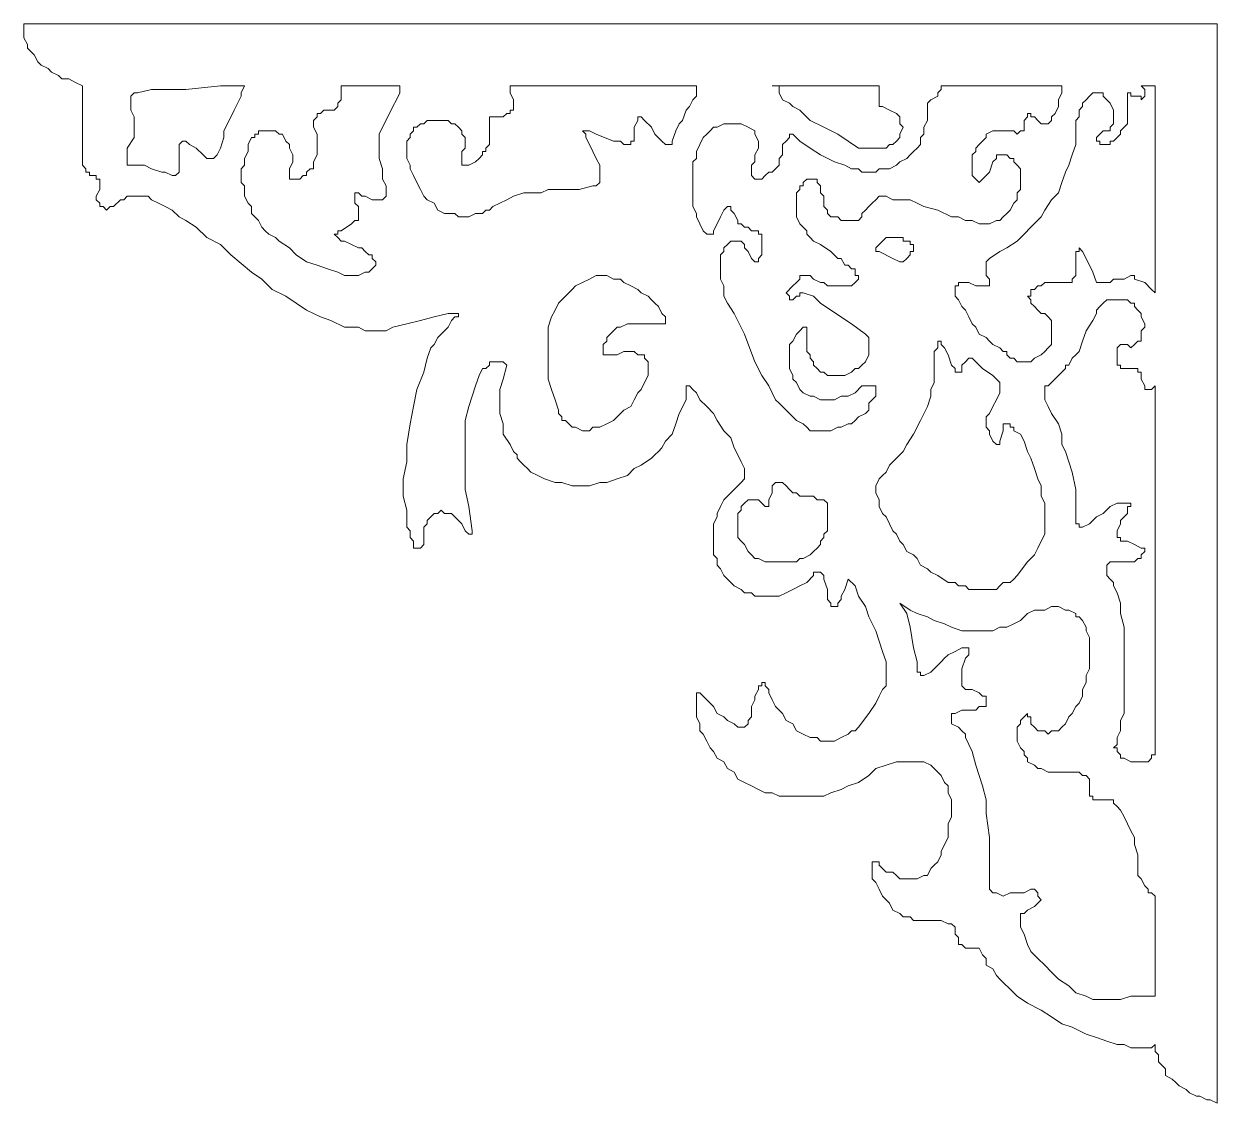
# Model space of a CAD drawing. Extents: x -66030 to 95157, y -13132 to 45879.
# Drawn here: x -62083 to -60731, y 9528 to 10751 of the extents above; entities that cross this region are included whole.
import ezdxf

# ---------------------------------------------------------------- set-up
doc = ezdxf.new("R2010")
doc.units = 0
doc.header["$LTSCALE"] = 100
doc.header["$MEASUREMENT"] = 0
doc.layers.get('0').update_dxf_attribs({"linetype": 'CONTINUOUS'})

msp = doc.modelspace()

# ---------------------------------------------------------------- linework, layer by layer
at = {"lineweight": 0}
for points in [[(-62016.6, 10680.2), (-62024.4, 10684.1), (-62032.2, 10688.1), (-62040, 10688.1), (-62043.9, 10692), (-62051.7, 10695.9), (-62055.6, 10699.8), (-62063.4, 10703.7), (-62067.3, 10707.6), (-62071.2, 10715.4), (-62075.1, 10719.3), (-62079, 10723.2), (-62079, 10727.1), (-62083, 10734.9), (-62083, 10738.8), (-62083, 10742.7), (-62083, 10750.5), (-60731.5, 10750.5), (-60731.5, 9528), (-60739.3, 9531.9), (-60743.2, 9531.9), (-60751, 9535.8), (-60754.9, 9535.8), (-60762.7, 9539.7), (-60766.6, 9543.6), (-60774.5, 9547.5), (-60778.4, 9551.4), (-60782.3, 9555.3), (-60790.1, 9559.2), (-60790.1, 9567), (-60794, 9570.9), (-60797.9, 9574.9), (-60797.9, 9582.7), (-60801.8, 9586.6), (-60801.8, 9594.4), (-60805.7, 9590.5), (-60813.5, 9590.5), (-60817.4, 9590.5), (-60829.1, 9590.5), (-60836.9, 9594.4), (-60844.8, 9594.4), (-60856.5, 9598.3), (-60868.2, 9602.2), (-60879.9, 9606.1), (-60895.5, 9613.9), (-60907.3, 9617.8), (-60919, 9625.6), (-60930.7, 9633.4), (-60946.3, 9641.3), (-60958, 9649.1), (-60965.8, 9656.9), (-60973.7, 9664.7), (-60977.6, 9668.6), (-60981.5, 9672.5), (-60985.4, 9680.3), (-60993.2, 9684.2), (-60993.2, 9692), (-60997.1, 9695.9), (-61001, 9703.7), (-61004.9, 9703.7), (-61012.7, 9703.7), (-61016.6, 9703.7), (-61020.5, 9707.7), (-61024.4, 9707.7), (-61024.4, 9711.6), (-61024.4, 9715.5), (-61028.3, 9719.4), (-61028.3, 9723.3), (-61028.3, 9727.2), (-61032.2, 9731.1), (-61036.2, 9731.1), (-61036.2, 9731.1), (-61044, 9735), (-61051.8, 9735), (-61063.5, 9735), (-61071.3, 9735), (-61075.2, 9735), (-61079.1, 9738.9), (-61086.9, 9738.9), (-61090.8, 9742.8), (-61098.6, 9746.7), (-61102.6, 9754.5), (-61110.4, 9762.3), (-61114.3, 9770.2), (-61118.2, 9778), (-61122.1, 9781.9), (-61122.1, 9785.8), (-61122.1, 9789.7), (-61122.1, 9793.6), (-61122.1, 9793.6), (-61122.1, 9797.5), (-61122.1, 9801.4), (-61118.2, 9801.4), (-61114.3, 9801.4), (-61114.3, 9797.5), (-61110.4, 9793.6), (-61106.5, 9789.7), (-61098.6, 9789.7), (-61094.7, 9785.8), (-61090.8, 9781.9), (-61083, 9781.9), (-61079.1, 9781.9), (-61075.2, 9781.9), (-61071.3, 9781.9), (-61063.5, 9785.8), (-61059.6, 9785.8), (-61055.7, 9793.6), (-61051.8, 9797.5), (-61047.9, 9801.4), (-61044, 9809.2), (-61044, 9813.1), (-61040.1, 9820.9), (-61036.2, 9828.7), (-61036.2, 9836.6), (-61036.2, 9844.4), (-61032.2, 9852.2), (-61032.2, 9860), (-61032.2, 9863.9), (-61032.2, 9871.7), (-61036.2, 9879.5), (-61036.2, 9887.3), (-61040.1, 9891.2), (-61044, 9899), (-61047.9, 9903), (-61051.8, 9906.9), (-61055.7, 9910.8), (-61063.5, 9914.7), (-61071.3, 9914.7), (-61075.2, 9914.7), (-61086.9, 9914.7), (-61094.7, 9914.7), (-61106.5, 9910.8), (-61118.2, 9906.9), (-61126, 9899), (-61137.7, 9891.2), (-61149.4, 9887.3), (-61157.2, 9883.4), (-61169, 9879.5), (-61176.8, 9875.6), (-61188.5, 9875.6), (-61196.3, 9875.6), (-61208, 9875.6), (-61215.8, 9875.6), (-61227.5, 9875.6), (-61235.4, 9879.5), (-61243.2, 9879.5), (-61251, 9883.4), (-61258.8, 9887.3), (-61266.6, 9891.2), (-61274.4, 9895.1), (-61278.3, 9903), (-61286.1, 9906.9), (-61290, 9914.7), (-61297.9, 9918.6), (-61301.8, 9926.4), (-61305.7, 9930.3), (-61309.6, 9938.1), (-61313.5, 9945.9), (-61317.4, 9949.8), (-61317.4, 9957.6), (-61321.3, 9965.4), (-61321.3, 9973.3), (-61321.3, 9977.2), (-61321.3, 9985), (-61321.3, 9988.9), (-61321.3, 9992.8), (-61321.3, 9992.8), (-61317.4, 9992.8), (-61317.4, 9992.8), (-61313.5, 9988.9), (-61309.6, 9985), (-61301.8, 9977.2), (-61297.9, 9969.4), (-61290, 9965.4), (-61286.1, 9961.5), (-61278.3, 9957.6), (-61274.4, 9953.7), (-61270.5, 9953.7), (-61270.5, 9953.7), (-61266.6, 9953.7), (-61266.6, 9953.7), (-61262.7, 9957.6), (-61262.7, 9957.6), (-61262.7, 9961.5), (-61258.8, 9965.4), (-61258.8, 9969.4), (-61258.8, 9977.2), (-61258.8, 9977.2), (-61254.9, 9985), (-61254.9, 9988.9), (-61251, 9996.7), (-61251, 10000.6), (-61247.1, 10000.6), (-61247.1, 10004.5), (-61243.2, 10004.5), (-61243.2, 10004.5), (-61243.2, 10000.6), (-61239.3, 9996.7), (-61239.3, 9992.8), (-61235.4, 9985), (-61231.5, 9977.2), (-61223.6, 9969.4), (-61219.7, 9961.5), (-61211.9, 9957.6), (-61208, 9949.8), (-61200.2, 9945.9), (-61192.4, 9942), (-61184.6, 9942), (-61180.7, 9938.1), (-61172.9, 9938.1), (-61165, 9938.1), (-61157.2, 9942), (-61149.4, 9945.9), (-61145.5, 9949.8), (-61141.6, 9949.8), (-61137.7, 9953.7), (-61126, 9969.4), (-61118.2, 9981.1), (-61114.3, 9988.9), (-61110.4, 9996.7), (-61106.5, 10000.6), (-61106.5, 10008.4), (-61106.5, 10012.3), (-61106.5, 10016.2), (-61106.5, 10024), (-61106.5, 10027.9), (-61110.4, 10039.7), (-61114.3, 10051.4), (-61118.2, 10063.1), (-61126, 10078.7), (-61129.9, 10090.4), (-61137.7, 10102.2), (-61141.6, 10113.9), (-61149.4, 10121.7), (-61153.3, 10110), (-61157.2, 10102.2), (-61157.2, 10098.3), (-61161.1, 10094.3), (-61161.1, 10090.4), (-61165, 10090.4), (-61165, 10090.4), (-61165, 10090.4), (-61169, 10090.4), (-61169, 10094.3), (-61169, 10094.3), (-61172.9, 10098.3), (-61172.9, 10110), (-61176.8, 10121.7), (-61176.8, 10125.6), (-61180.7, 10129.5), (-61180.7, 10129.5), (-61180.7, 10129.5), (-61180.7, 10129.5), (-61184.6, 10129.5), (-61184.6, 10129.5), (-61184.6, 10129.5), (-61188.5, 10129.5), (-61188.5, 10125.6), (-61196.3, 10117.8), (-61204.1, 10113.9), (-61211.9, 10110), (-61219.7, 10106.1), (-61227.5, 10102.2), (-61235.4, 10102.2), (-61239.3, 10102.2), (-61247.1, 10102.2), (-61254.9, 10102.2), (-61258.8, 10106.1), (-61266.6, 10106.1), (-61270.5, 10110), (-61278.3, 10113.9), (-61282.2, 10117.8), (-61286.1, 10121.7), (-61290, 10125.6), (-61293.9, 10133.4), (-61297.9, 10137.3), (-61297.9, 10145.1), (-61301.8, 10149), (-61301.8, 10156.8), (-61301.8, 10164.7), (-61301.8, 10168.6), (-61301.8, 10176.4), (-61301.8, 10184.2), (-61297.9, 10192), (-61297.9, 10195.9), (-61293.9, 10203.7), (-61290, 10211.5), (-61282.2, 10219.3), (-61278.3, 10223.2), (-61270.5, 10231.1), (-61270.5, 10231.1), (-61266.6, 10235), (-61266.6, 10235), (-61266.6, 10238.9), (-61266.6, 10242.8), (-61266.6, 10246.7), (-61270.5, 10254.5), (-61274.4, 10262.3), (-61278.3, 10270.1), (-61282.2, 10281.8), (-61290, 10289.6), (-61297.9, 10301.4), (-61301.8, 10309.2), (-61309.6, 10317), (-61317.4, 10324.8), (-61321.3, 10332.6), (-61325.2, 10336.5), (-61329.1, 10340.4), (-61329.1, 10340.4), (-61333, 10340.4), (-61333, 10324.8), (-61340.8, 10309.2), (-61344.7, 10297.5), (-61348.6, 10285.7), (-61356.4, 10277.9), (-61360.3, 10270.1), (-61364.3, 10266.2), (-61368.2, 10262.3), (-61372.1, 10258.4), (-61383.8, 10250.6), (-61391.6, 10246.7), (-61399.4, 10238.9), (-61411.1, 10235), (-61422.8, 10231.1), (-61430.7, 10231.1), (-61442.4, 10227.1), (-61454.1, 10227.1), (-61461.9, 10227.1), (-61473.6, 10231.1), (-61481.4, 10231.1), (-61493.2, 10235), (-61501, 10238.9), (-61508.8, 10242.8), (-61512.7, 10246.7), (-61516.6, 10250.6), (-61520.5, 10254.5), (-61524.4, 10258.4), (-61524.4, 10262.3), (-61528.3, 10266.2), (-61532.2, 10274), (-61540, 10285.7), (-61540, 10297.5), (-61543.9, 10309.2), (-61543.9, 10320.9), (-61543.9, 10336.5), (-61540, 10348.2), (-61536.1, 10363.9), (-61540, 10367.8), (-61543.9, 10367.8), (-61543.9, 10367.8), (-61547.8, 10367.8), (-61547.8, 10367.8), (-61551.7, 10367.8), (-61555.6, 10367.8), (-61555.6, 10363.9), (-61559.6, 10360), (-61563.5, 10360), (-61567.4, 10352.1), (-61571.3, 10340.4), (-61575.2, 10328.7), (-61579.1, 10317), (-61583, 10301.4), (-61583, 10285.7), (-61583, 10266.2), (-61583, 10246.7), (-61583, 10223.2), (-61579.1, 10203.7), (-61575.2, 10176.4), (-61575.2, 10172.5), (-61575.2, 10172.5), (-61575.2, 10172.5), (-61579.1, 10172.5), (-61579.1, 10172.5), (-61583, 10176.4), (-61586.9, 10184.2), (-61586.9, 10184.2), (-61590.8, 10188.1), (-61594.7, 10192), (-61598.6, 10195.9), (-61602.5, 10195.9), (-61606.4, 10195.9), (-61610.3, 10199.8), (-61614.2, 10195.9), (-61618.1, 10195.9), (-61622, 10192), (-61626, 10188.1), (-61626, 10184.2), (-61626, 10184.2), (-61629.9, 10180.3), (-61629.9, 10172.5), (-61629.9, 10164.7), (-61629.9, 10160.7), (-61629.9, 10160.7), (-61633.8, 10156.8), (-61633.8, 10156.8), (-61637.7, 10156.8), (-61641.6, 10156.8), (-61641.6, 10164.7), (-61645.5, 10168.6), (-61645.5, 10176.4), (-61649.4, 10180.3), (-61649.4, 10188.1), (-61649.4, 10199.8), (-61653.3, 10215.4), (-61653.3, 10235), (-61649.4, 10254.5), (-61649.4, 10274), (-61645.5, 10297.5), (-61641.6, 10317), (-61637.7, 10336.5), (-61629.9, 10356), (-61626, 10371.7), (-61622, 10383.4), (-61618.1, 10387.3), (-61614.2, 10395.1), (-61606.4, 10402.9), (-61602.5, 10406.8), (-61598.6, 10414.6), (-61594.7, 10418.5), (-61590.8, 10418.5), (-61590.8, 10422.4), (-61590.8, 10422.4), (-61594.7, 10422.4), (-61598.6, 10422.4), (-61602.5, 10422.4), (-61618.1, 10418.5), (-61633.8, 10414.6), (-61649.4, 10410.7), (-61665, 10406.8), (-61672.8, 10402.9), (-61680.6, 10402.9), (-61684.5, 10402.9), (-61688.4, 10402.9), (-61696.3, 10402.9), (-61704.1, 10406.8), (-61711.9, 10406.8), (-61719.7, 10406.8), (-61735.3, 10414.6), (-61747, 10418.5), (-61762.7, 10426.4), (-61774.4, 10434.2), (-61786.1, 10442), (-61801.7, 10449.8), (-61813.4, 10461.5), (-61825.2, 10469.3), (-61848.6, 10488.8), (-61860.3, 10500.6), (-61875.9, 10508.4), (-61887.7, 10520.1), (-61899.4, 10527.9), (-61907.2, 10531.8), (-61915, 10539.6), (-61922.8, 10543.5), (-61930.6, 10547.4), (-61938.4, 10551.3), (-61942.3, 10555.2), (-61946.2, 10555.2), (-61954.1, 10555.2), (-61958, 10555.2), (-61961.9, 10555.2), (-61965.8, 10555.2), (-61969.7, 10551.3), (-61973.6, 10551.3), (-61981.4, 10543.5), (-61985.3, 10543.5), (-61989.2, 10539.6), (-61993.1, 10543.5), (-61997, 10543.5), (-61997, 10547.4), (-61997, 10547.4), (-62000.9, 10551.3), (-62000.9, 10555.2), (-61997, 10563.1), (-61997, 10567), (-61997, 10570.9), (-61997, 10574.8), (-62000.9, 10574.8), (-62000.9, 10578.7), (-62004.8, 10578.7), (-62008.7, 10578.7), (-62008.7, 10578.7), (-62008.7, 10582.6), (-62012.6, 10582.6), (-62012.6, 10586.5), (-62016.6, 10590.4), (-62016.6, 10594.3), (-62016.6, 10602.1), (-62016.6, 10609.9), (-62016.6, 10617.7), (-62016.6, 10633.4), (-62016.6, 10649), (-62016.6, 10668.5), (-62016.6, 10676.3), (-62016.6, 10680.2)], [(-61833, 10680.2), (-61860.3, 10680.2), (-61899.4, 10676.3), (-61938.4, 10676.3), (-61954.1, 10672.4), (-61958, 10672.4), (-61961.9, 10668.5), (-61961.9, 10660.7), (-61961.9, 10656.8), (-61961.9, 10652.9), (-61958, 10645.1), (-61958, 10637.3), (-61958, 10633.4), (-61958, 10621.7), (-61965.8, 10609.9), (-61965.8, 10602.1), (-61965.8, 10594.3), (-61965.8, 10594.3), (-61965.8, 10590.4), (-61961.9, 10590.4), (-61961.9, 10590.4), (-61958, 10590.4), (-61958, 10590.4), (-61950.1, 10590.4), (-61946.2, 10590.4), (-61938.4, 10586.5), (-61926.7, 10582.6), (-61922.8, 10582.6), (-61915, 10578.7), (-61911.1, 10578.7), (-61911.1, 10578.7), (-61907.2, 10582.6), (-61907.2, 10582.6), (-61907.2, 10582.6), (-61907.2, 10586.5), (-61907.2, 10590.4), (-61907.2, 10602.1), (-61907.2, 10609.9), (-61907.2, 10609.9), (-61907.2, 10613.8), (-61903.3, 10617.7), (-61903.3, 10617.7), (-61899.4, 10617.7), (-61895.5, 10613.8), (-61887.7, 10609.9), (-61879.8, 10602.1), (-61875.9, 10598.2), (-61872, 10598.2), (-61872, 10598.2), (-61868.1, 10598.2), (-61868.1, 10598.2), (-61868.1, 10598.2), (-61864.2, 10602.1), (-61860.3, 10609.9), (-61856.4, 10621.7), (-61856.4, 10629.5), (-61852.5, 10637.3), (-61844.7, 10652.9), (-61836.9, 10668.5), (-61836.9, 10672.4), (-61833, 10680.2)], [(-61657.2, 10680.2), (-61723.6, 10680.2), (-61723.6, 10676.3), (-61723.6, 10672.4), (-61723.6, 10668.5), (-61723.6, 10664.6), (-61727.5, 10660.7), (-61727.5, 10656.8), (-61727.5, 10656.8), (-61731.4, 10652.9), (-61739.2, 10652.9), (-61743.1, 10652.9), (-61747, 10649), (-61750.9, 10649), (-61750.9, 10645.1), (-61750.9, 10645.1), (-61754.9, 10641.2), (-61754.9, 10637.3), (-61754.9, 10633.4), (-61750.9, 10625.6), (-61750.9, 10613.8), (-61750.9, 10609.9), (-61750.9, 10606), (-61750.9, 10602.1), (-61754.9, 10594.3), (-61754.9, 10590.4), (-61754.9, 10586.5), (-61758.8, 10586.5), (-61762.7, 10582.6), (-61762.7, 10578.7), (-61766.6, 10578.7), (-61770.5, 10574.8), (-61774.4, 10574.8), (-61774.4, 10574.8), (-61778.3, 10574.8), (-61778.3, 10574.8), (-61782.2, 10574.8), (-61782.2, 10578.7), (-61782.2, 10578.7), (-61782.2, 10582.6), (-61782.2, 10586.5), (-61778.3, 10594.3), (-61778.3, 10602.1), (-61782.2, 10609.9), (-61782.2, 10613.8), (-61786.1, 10617.7), (-61790, 10625.6), (-61793.9, 10625.6), (-61797.8, 10629.5), (-61801.7, 10629.5), (-61805.6, 10629.5), (-61809.5, 10629.5), (-61817.3, 10629.5), (-61817.3, 10625.6), (-61821.3, 10625.6), (-61821.3, 10621.7), (-61825.2, 10621.7), (-61829.1, 10613.8), (-61829.1, 10606), (-61833, 10598.2), (-61833, 10590.4), (-61836.9, 10586.5), (-61836.9, 10578.7), (-61836.9, 10570.9), (-61833, 10567), (-61833, 10559.2), (-61833, 10555.2), (-61829.1, 10547.4), (-61825.2, 10543.5), (-61825.2, 10535.7), (-61821.3, 10531.8), (-61817.3, 10527.9), (-61813.4, 10520.1), (-61809.5, 10516.2), (-61805.6, 10512.3), (-61797.8, 10508.4), (-61793.9, 10504.5), (-61782.2, 10496.7), (-61774.4, 10488.8), (-61762.7, 10481), (-61750.9, 10477.1), (-61739.2, 10473.2), (-61727.5, 10469.3), (-61719.7, 10465.4), (-61711.9, 10465.4), (-61704.1, 10465.4), (-61696.3, 10469.3), (-61692.4, 10469.3), (-61688.4, 10473.2), (-61688.4, 10473.2), (-61684.5, 10477.1), (-61684.5, 10477.1), (-61684.5, 10481), (-61684.5, 10481), (-61688.4, 10484.9), (-61688.4, 10488.8), (-61692.4, 10488.8), (-61696.3, 10492.8), (-61700.2, 10496.7), (-61704.1, 10496.7), (-61711.9, 10500.6), (-61719.7, 10504.5), (-61723.6, 10504.5), (-61727.5, 10508.4), (-61727.5, 10508.4), (-61731.4, 10512.3), (-61727.5, 10512.3), (-61727.5, 10516.2), (-61727.5, 10516.2), (-61723.6, 10516.2), (-61711.9, 10524), (-61708, 10527.9), (-61704.1, 10527.9), (-61704.1, 10531.8), (-61704.1, 10531.8), (-61704.1, 10535.7), (-61704.1, 10543.5), (-61708, 10547.4), (-61708, 10555.2), (-61708, 10555.2), (-61708, 10559.2), (-61708, 10559.2), (-61704.1, 10559.2), (-61704.1, 10559.2), (-61700.2, 10555.2), (-61696.3, 10555.2), (-61688.4, 10551.3), (-61684.5, 10551.3), (-61680.6, 10551.3), (-61680.6, 10551.3), (-61676.7, 10551.3), (-61676.7, 10551.3), (-61676.7, 10551.3), (-61672.8, 10555.2), (-61672.8, 10559.2), (-61672.8, 10563.1), (-61672.8, 10567), (-61676.7, 10574.8), (-61676.7, 10586.5), (-61680.6, 10598.2), (-61680.6, 10606), (-61680.6, 10609.9), (-61680.6, 10613.8), (-61680.6, 10621.7), (-61680.6, 10625.6), (-61676.7, 10633.4), (-61668.9, 10649), (-61665, 10656.8), (-61661.1, 10664.6), (-61657.2, 10672.4), (-61657.2, 10680.2)], [(-61532.2, 10680.2), (-61532.2, 10672.4), (-61528.3, 10664.6), (-61528.3, 10660.7), (-61528.3, 10656.8), (-61528.3, 10656.8), (-61528.3, 10652.9), (-61532.2, 10652.9), (-61532.2, 10649), (-61536.1, 10649), (-61540, 10645.1), (-61543.9, 10645.1), (-61547.8, 10645.1), (-61551.7, 10645.1), (-61555.6, 10645.1), (-61555.6, 10641.2), (-61555.6, 10637.3), (-61555.6, 10633.4), (-61555.6, 10629.5), (-61555.6, 10617.7), (-61555.6, 10613.8), (-61559.6, 10609.9), (-61559.6, 10606), (-61563.5, 10606), (-61563.5, 10602.1), (-61567.4, 10598.2), (-61567.4, 10598.2), (-61571.3, 10594.3), (-61579.1, 10590.4), (-61579.1, 10590.4), (-61583, 10590.4), (-61583, 10590.4), (-61586.9, 10590.4), (-61586.9, 10594.3), (-61586.9, 10594.3), (-61586.9, 10598.2), (-61586.9, 10602.1), (-61586.9, 10606), (-61583, 10609.9), (-61583, 10613.8), (-61583, 10617.7), (-61583, 10621.7), (-61586.9, 10625.6), (-61586.9, 10629.5), (-61590.8, 10633.4), (-61590.8, 10633.4), (-61594.7, 10637.3), (-61598.6, 10637.3), (-61602.5, 10641.2), (-61606.4, 10641.2), (-61610.3, 10641.2), (-61614.2, 10641.2), (-61618.1, 10641.2), (-61622, 10641.2), (-61626, 10641.2), (-61629.9, 10637.3), (-61633.8, 10637.3), (-61637.7, 10633.4), (-61641.6, 10633.4), (-61641.6, 10629.5), (-61645.5, 10625.6), (-61645.5, 10621.7), (-61649.4, 10617.7), (-61649.4, 10609.9), (-61649.4, 10606), (-61649.4, 10598.2), (-61645.5, 10590.4), (-61645.5, 10586.5), (-61641.6, 10578.7), (-61637.7, 10570.9), (-61633.8, 10563.1), (-61629.9, 10555.2), (-61626, 10551.3), (-61618.1, 10547.4), (-61614.2, 10539.6), (-61606.4, 10535.7), (-61602.5, 10535.7), (-61594.7, 10535.7), (-61590.8, 10531.8), (-61583, 10531.8), (-61579.1, 10531.8), (-61571.3, 10535.7), (-61567.4, 10535.7), (-61563.5, 10535.7), (-61559.6, 10539.6), (-61555.6, 10539.6), (-61551.7, 10543.5), (-61543.9, 10547.4), (-61536.1, 10551.3), (-61528.3, 10555.2), (-61516.6, 10559.2), (-61508.8, 10559.2), (-61497.1, 10559.2), (-61489.2, 10563.1), (-61469.7, 10563.1), (-61454.1, 10563.1), (-61438.5, 10567), (-61434.6, 10567), (-61434.6, 10567), (-61430.7, 10570.9), (-61430.7, 10574.8), (-61430.7, 10578.7), (-61430.7, 10582.6), (-61430.7, 10586.5), (-61430.7, 10590.4), (-61434.6, 10598.2), (-61442.4, 10613.8), (-61446.3, 10621.7), (-61446.3, 10625.6), (-61450.2, 10629.5), (-61446.3, 10629.5), (-61442.4, 10629.5), (-61434.6, 10625.6), (-61415, 10617.7), (-61407.2, 10617.7), (-61403.3, 10613.8), (-61399.4, 10613.8), (-61395.5, 10613.8), (-61395.5, 10617.7), (-61391.6, 10617.7), (-61391.6, 10621.7), (-61391.6, 10633.4), (-61387.7, 10641.2), (-61387.7, 10641.2), (-61387.7, 10645.1), (-61387.7, 10645.1), (-61383.8, 10645.1), (-61383.8, 10645.1), (-61383.8, 10645.1), (-61379.9, 10641.2), (-61372.1, 10633.4), (-61368.2, 10625.6), (-61360.3, 10617.7), (-61356.4, 10613.8), (-61356.4, 10613.8), (-61352.5, 10613.8), (-61352.5, 10613.8), (-61352.5, 10613.8), (-61348.6, 10613.8), (-61348.6, 10617.7), (-61344.7, 10629.5), (-61340.8, 10637.3), (-61336.9, 10641.2), (-61333, 10652.9), (-61329.1, 10656.8), (-61325.2, 10664.6), (-61321.3, 10668.5), (-61321.3, 10672.4), (-61321.3, 10676.3), (-61321.3, 10676.3), (-61321.3, 10680.2), (-61325.2, 10680.2), (-61344.7, 10680.2), (-61395.5, 10680.2), (-61532.2, 10680.2)], [(-60907.3, 10680.2), (-61044, 10680.2), (-61044, 10680.2), (-61044, 10676.3), (-61047.9, 10672.4), (-61047.9, 10672.4), (-61047.9, 10668.5), (-61055.7, 10664.6), (-61055.7, 10664.6), (-61059.6, 10660.7), (-61059.6, 10645.1), (-61059.6, 10641.2), (-61063.5, 10633.4), (-61063.5, 10625.6), (-61067.4, 10621.7), (-61067.4, 10613.8), (-61071.3, 10609.9), (-61075.2, 10606), (-61079.1, 10602.1), (-61083, 10598.2), (-61090.8, 10594.3), (-61094.7, 10590.4), (-61102.6, 10586.5), (-61106.5, 10586.5), (-61114.3, 10586.5), (-61118.2, 10582.6), (-61126, 10582.6), (-61133.8, 10582.6), (-61137.7, 10586.5), (-61145.5, 10586.5), (-61153.3, 10590.4), (-61165, 10594.3), (-61180.7, 10602.1), (-61192.4, 10609.9), (-61204.1, 10617.7), (-61211.9, 10625.6), (-61211.9, 10625.6), (-61215.8, 10625.6), (-61215.8, 10621.7), (-61215.8, 10621.7), (-61219.7, 10617.7), (-61223.6, 10613.8), (-61223.6, 10602.1), (-61227.5, 10598.2), (-61227.5, 10590.4), (-61231.5, 10586.5), (-61235.4, 10582.6), (-61239.3, 10582.6), (-61243.2, 10578.7), (-61247.1, 10574.8), (-61251, 10574.8), (-61251, 10574.8), (-61254.9, 10574.8), (-61254.9, 10574.8), (-61258.8, 10578.7), (-61258.8, 10578.7), (-61258.8, 10582.6), (-61258.8, 10590.4), (-61254.9, 10594.3), (-61254.9, 10602.1), (-61251, 10609.9), (-61251, 10617.7), (-61254.9, 10625.6), (-61254.9, 10629.5), (-61254.9, 10629.5), (-61262.7, 10633.4), (-61270.5, 10637.3), (-61278.3, 10637.3), (-61282.2, 10637.3), (-61290, 10637.3), (-61297.9, 10633.4), (-61301.8, 10633.4), (-61305.7, 10629.5), (-61309.6, 10625.6), (-61313.5, 10621.7), (-61317.4, 10613.8), (-61321.3, 10606), (-61321.3, 10598.2), (-61325.2, 10594.3), (-61325.2, 10582.6), (-61325.2, 10574.8), (-61325.2, 10567), (-61325.2, 10559.2), (-61325.2, 10551.3), (-61325.2, 10543.5), (-61321.3, 10535.7), (-61321.3, 10531.8), (-61317.4, 10524), (-61313.5, 10516.2), (-61309.6, 10512.3), (-61305.7, 10512.3), (-61305.7, 10512.3), (-61301.8, 10512.3), (-61301.8, 10516.2), (-61297.9, 10524), (-61293.9, 10531.8), (-61290, 10539.6), (-61290, 10539.6), (-61286.1, 10543.5), (-61286.1, 10543.5), (-61282.2, 10543.5), (-61282.2, 10539.6), (-61278.3, 10535.7), (-61274.4, 10527.9), (-61274.4, 10524), (-61270.5, 10524), (-61266.6, 10520.1), (-61266.6, 10520.1), (-61262.7, 10520.1), (-61258.8, 10516.2), (-61251, 10516.2), (-61251, 10512.3), (-61247.1, 10512.3), (-61247.1, 10508.4), (-61247.1, 10504.5), (-61247.1, 10500.6), (-61247.1, 10496.7), (-61247.1, 10488.8), (-61251, 10484.9), (-61251, 10481), (-61251, 10481), (-61254.9, 10481), (-61254.9, 10481), (-61258.8, 10484.9), (-61258.8, 10484.9), (-61262.7, 10492.8), (-61266.6, 10496.7), (-61266.6, 10500.6), (-61270.5, 10504.5), (-61274.4, 10504.5), (-61278.3, 10504.5), (-61282.2, 10504.5), (-61286.1, 10500.6), (-61290, 10496.7), (-61290, 10492.8), (-61293.9, 10488.8), (-61293.9, 10484.9), (-61293.9, 10481), (-61293.9, 10477.1), (-61293.9, 10473.2), (-61293.9, 10469.3), (-61293.9, 10461.5), (-61290, 10453.7), (-61290, 10442), (-61286.1, 10434.2), (-61278.3, 10422.4), (-61266.6, 10399), (-61254.9, 10367.8), (-61247.1, 10352.1), (-61239.3, 10340.4), (-61231.5, 10324.8), (-61227.5, 10320.9), (-61219.7, 10313.1), (-61215.8, 10309.2), (-61211.9, 10305.3), (-61208, 10301.4), (-61200.2, 10297.5), (-61196.3, 10293.6), (-61192.4, 10289.6), (-61184.6, 10289.6), (-61180.7, 10289.6), (-61172.9, 10289.6), (-61169, 10289.6), (-61161.1, 10293.6), (-61157.2, 10293.6), (-61149.4, 10297.5), (-61145.5, 10297.5), (-61141.6, 10301.4), (-61137.7, 10305.3), (-61129.9, 10309.2), (-61126, 10313.1), (-61126, 10320.9), (-61122.1, 10324.8), (-61118.2, 10328.7), (-61118.2, 10332.6), (-61118.2, 10336.5), (-61118.2, 10336.5), (-61118.2, 10340.4), (-61122.1, 10340.4), (-61126, 10340.4), (-61129.9, 10340.4), (-61133.8, 10340.4), (-61141.6, 10332.6), (-61149.4, 10328.7), (-61157.2, 10328.7), (-61165, 10324.8), (-61172.9, 10324.8), (-61180.7, 10324.8), (-61188.5, 10328.7), (-61192.4, 10328.7), (-61200.2, 10332.6), (-61204.1, 10336.5), (-61208, 10344.3), (-61211.9, 10348.2), (-61211.9, 10352.1), (-61215.8, 10360), (-61215.8, 10363.9), (-61215.8, 10371.7), (-61215.8, 10379.5), (-61215.8, 10387.3), (-61211.9, 10391.2), (-61208, 10399), (-61204.1, 10402.9), (-61200.2, 10406.8), (-61196.3, 10406.8), (-61196.3, 10406.8), (-61196.3, 10406.8), (-61196.3, 10402.9), (-61196.3, 10399), (-61196.3, 10395.1), (-61196.3, 10387.3), (-61196.3, 10379.5), (-61192.4, 10375.6), (-61192.4, 10371.7), (-61188.5, 10367.8), (-61188.5, 10363.9), (-61184.6, 10360), (-61180.7, 10356), (-61176.8, 10356), (-61172.9, 10352.1), (-61172.9, 10352.1), (-61169, 10352.1), (-61165, 10352.1), (-61161.1, 10352.1), (-61153.3, 10352.1), (-61145.5, 10356), (-61141.6, 10360), (-61137.7, 10360), (-61133.8, 10363.9), (-61133.8, 10363.9), (-61129.9, 10367.8), (-61126, 10375.6), (-61126, 10379.5), (-61126, 10383.4), (-61126, 10387.3), (-61126, 10391.2), (-61126, 10395.1), (-61126, 10395.1), (-61129.9, 10399), (-61145.5, 10410.7), (-61169, 10426.4), (-61180.7, 10434.2), (-61188.5, 10442), (-61200.2, 10445.9), (-61200.2, 10445.9), (-61204.1, 10445.9), (-61204.1, 10442), (-61208, 10442), (-61211.9, 10438.1), (-61211.9, 10438.1), (-61215.8, 10438.1), (-61215.8, 10438.1), (-61215.8, 10438.1), (-61215.8, 10442), (-61219.7, 10445.9), (-61211.9, 10453.7), (-61208, 10457.6), (-61204.1, 10461.5), (-61204.1, 10465.4), (-61200.2, 10465.4), (-61196.3, 10465.4), (-61196.3, 10465.4), (-61192.4, 10465.4), (-61188.5, 10461.5), (-61180.7, 10457.6), (-61176.8, 10457.6), (-61172.9, 10453.7), (-61169, 10453.7), (-61161.1, 10453.7), (-61157.2, 10453.7), (-61153.3, 10453.7), (-61149.4, 10453.7), (-61145.5, 10453.7), (-61145.5, 10453.7), (-61141.6, 10457.6), (-61141.6, 10457.6), (-61137.7, 10461.5), (-61137.7, 10461.5), (-61137.7, 10465.4), (-61141.6, 10465.4), (-61141.6, 10469.3), (-61141.6, 10473.2), (-61145.5, 10473.2), (-61149.4, 10477.1), (-61153.3, 10477.1), (-61157.2, 10484.9), (-61161.1, 10484.9), (-61169, 10492.8), (-61180.7, 10500.6), (-61188.5, 10504.5), (-61192.4, 10508.4), (-61196.3, 10512.3), (-61196.3, 10516.2), (-61200.2, 10520.1), (-61204.1, 10524), (-61208, 10531.8), (-61208, 10535.7), (-61208, 10543.5), (-61208, 10547.4), (-61208, 10555.2), (-61208, 10559.2), (-61204.1, 10563.1), (-61204.1, 10567), (-61200.2, 10567), (-61200.2, 10570.9), (-61196.3, 10574.8), (-61196.3, 10574.8), (-61192.4, 10574.8), (-61188.5, 10574.8), (-61188.5, 10574.8), (-61184.6, 10574.8), (-61184.6, 10570.9), (-61180.7, 10567), (-61180.7, 10563.1), (-61180.7, 10559.2), (-61176.8, 10555.2), (-61176.8, 10543.5), (-61172.9, 10539.6), (-61172.9, 10539.6), (-61172.9, 10535.7), (-61169, 10531.8), (-61165, 10531.8), (-61161.1, 10531.8), (-61157.2, 10527.9), (-61153.3, 10527.9), (-61149.4, 10527.9), (-61145.5, 10527.9), (-61141.6, 10527.9), (-61137.7, 10527.9), (-61137.7, 10527.9), (-61133.8, 10531.8), (-61133.8, 10531.8), (-61133.8, 10535.7), (-61129.9, 10539.6), (-61126, 10543.5), (-61122.1, 10547.4), (-61122.1, 10547.4), (-61118.2, 10551.3), (-61114.3, 10555.2), (-61106.5, 10555.2), (-61098.6, 10551.3), (-61086.9, 10551.3), (-61079.1, 10551.3), (-61071.3, 10547.4), (-61063.5, 10543.5), (-61047.9, 10539.6), (-61032.2, 10531.8), (-61024.4, 10531.8), (-61016.6, 10527.9), (-61008.8, 10527.9), (-61001, 10524), (-60989.3, 10524), (-60981.5, 10527.9), (-60977.6, 10527.9), (-60973.7, 10531.8), (-60969.8, 10535.7), (-60965.8, 10539.6), (-60961.9, 10547.4), (-60958, 10551.3), (-60958, 10559.2), (-60954.1, 10563.1), (-60954.1, 10570.9), (-60954.1, 10574.8), (-60954.1, 10582.6), (-60954.1, 10586.5), (-60958, 10590.4), (-60961.9, 10594.3), (-60961.9, 10598.2), (-60965.8, 10598.2), (-60969.8, 10602.1), (-60973.7, 10602.1), (-60977.6, 10602.1), (-60977.6, 10602.1), (-60981.5, 10602.1), (-60981.5, 10598.2), (-60985.4, 10594.3), (-60989.3, 10582.6), (-60993.2, 10578.7), (-60997.1, 10574.8), (-60997.1, 10574.8), (-60997.1, 10574.8), (-61001, 10570.9), (-61001, 10570.9), (-61004.9, 10574.8), (-61004.9, 10574.8), (-61008.8, 10578.7), (-61008.8, 10578.7), (-61008.8, 10586.5), (-61008.8, 10590.4), (-61008.8, 10598.2), (-61008.8, 10602.1), (-61004.9, 10606), (-61004.9, 10609.9), (-61001, 10613.8), (-60997.1, 10617.7), (-60993.2, 10621.7), (-60993.2, 10625.6), (-60985.4, 10629.5), (-60981.5, 10629.5), (-60977.6, 10629.5), (-60973.7, 10629.5), (-60969.8, 10629.5), (-60961.9, 10629.5), (-60958, 10625.6), (-60954.1, 10629.5), (-60954.1, 10629.5), (-60950.2, 10629.5), (-60950.2, 10633.4), (-60950.2, 10637.3), (-60950.2, 10641.2), (-60946.3, 10645.1), (-60946.3, 10645.1), (-60946.3, 10649), (-60942.4, 10649), (-60942.4, 10645.1), (-60938.5, 10645.1), (-60934.6, 10641.2), (-60930.7, 10637.3), (-60926.8, 10637.3), (-60926.8, 10637.3), (-60922.9, 10637.3), (-60922.9, 10637.3), (-60919, 10641.2), (-60919, 10645.1), (-60915.1, 10649), (-60911.2, 10656.8), (-60911.2, 10664.6), (-60907.3, 10672.4), (-60907.3, 10680.2)], [(-61114.3, 10680.2), (-61235.4, 10680.2), (-61231.5, 10680.2), (-61227.5, 10680.2), (-61227.5, 10676.3), (-61227.5, 10676.3), (-61227.5, 10672.4), (-61223.6, 10664.6), (-61215.8, 10660.7), (-61211.9, 10656.8), (-61204.1, 10652.9), (-61192.4, 10641.2), (-61176.8, 10633.4), (-61161.1, 10625.6), (-61137.7, 10609.9), (-61126, 10609.9), (-61122.1, 10609.9), (-61118.2, 10609.9), (-61110.4, 10609.9), (-61106.5, 10609.9), (-61102.6, 10613.8), (-61098.6, 10613.8), (-61094.7, 10617.7), (-61090.8, 10621.7), (-61090.8, 10621.7), (-61090.8, 10625.6), (-61086.9, 10633.4), (-61090.8, 10637.3), (-61090.8, 10645.1), (-61094.7, 10649), (-61102.6, 10652.9), (-61110.4, 10656.8), (-61114.3, 10656.8), (-61114.3, 10656.8), (-61114.3, 10656.8), (-61114.3, 10660.7), (-61114.3, 10664.6), (-61114.3, 10668.5), (-61114.3, 10680.2)], [(-60801.8, 10445.9), (-60801.8, 10680.2), (-60817.4, 10680.2), (-60813.5, 10676.3), (-60813.5, 10672.4), (-60813.5, 10668.5), (-60813.5, 10668.5), (-60817.4, 10664.6), (-60817.4, 10668.5), (-60821.3, 10668.5), (-60829.1, 10668.5), (-60829.1, 10672.4), (-60833, 10672.4), (-60833, 10672.4), (-60833, 10668.5), (-60833, 10668.5), (-60833, 10664.6), (-60833, 10656.8), (-60833, 10652.9), (-60833, 10649), (-60833, 10645.1), (-60833, 10637.3), (-60836.9, 10633.4), (-60840.9, 10629.5), (-60840.9, 10625.6), (-60844.8, 10621.7), (-60848.7, 10617.7), (-60852.6, 10617.7), (-60852.6, 10613.8), (-60856.5, 10613.8), (-60856.5, 10613.8), (-60864.3, 10613.8), (-60864.3, 10617.7), (-60864.3, 10617.7), (-60868.2, 10617.7), (-60868.2, 10621.7), (-60864.3, 10625.6), (-60864.3, 10625.6), (-60860.4, 10629.5), (-60856.5, 10629.5), (-60856.5, 10629.5), (-60852.6, 10629.5), (-60852.6, 10633.4), (-60852.6, 10633.4), (-60848.7, 10637.3), (-60848.7, 10641.2), (-60848.7, 10645.1), (-60848.7, 10649), (-60848.7, 10652.9), (-60852.6, 10660.7), (-60856.5, 10664.6), (-60860.4, 10668.5), (-60860.4, 10672.4), (-60864.3, 10672.4), (-60868.2, 10672.4), (-60872.1, 10672.4), (-60876, 10668.5), (-60876, 10668.5), (-60879.9, 10664.6), (-60883.8, 10660.7), (-60883.8, 10656.8), (-60887.7, 10652.9), (-60887.7, 10649), (-60887.7, 10645.1), (-60891.6, 10641.2), (-60891.6, 10629.5), (-60891.6, 10613.8), (-60895.5, 10602.1), (-60899.4, 10590.4), (-60903.3, 10582.6), (-60907.3, 10570.9), (-60911.2, 10559.2), (-60919, 10551.3), (-60926.8, 10539.6), (-60930.7, 10531.8), (-60942.4, 10520.1), (-60950.2, 10512.3), (-60958, 10504.5), (-60969.8, 10496.7), (-60977.6, 10492.8), (-60989.3, 10484.9), (-60993.2, 10481), (-60993.2, 10481), (-60993.2, 10477.1), (-60993.2, 10473.2), (-60993.2, 10465.4), (-60989.3, 10461.5), (-60989.3, 10457.6), (-60989.3, 10453.7), (-60993.2, 10453.7), (-60993.2, 10453.7), (-60997.1, 10453.7), (-60997.1, 10453.7), (-61004.9, 10453.7), (-61012.7, 10457.6), (-61016.6, 10457.6), (-61020.5, 10457.6), (-61020.5, 10457.6), (-61024.4, 10457.6), (-61024.4, 10453.7), (-61028.3, 10453.7), (-61028.3, 10449.8), (-61028.3, 10442), (-61024.4, 10438.1), (-61020.5, 10430.3), (-61016.6, 10426.4), (-61012.7, 10418.5), (-61008.8, 10410.7), (-61004.9, 10406.8), (-61001, 10399), (-60993.2, 10395.1), (-60989.3, 10391.2), (-60985.4, 10387.3), (-60977.6, 10383.4), (-60973.7, 10379.5), (-60969.8, 10379.5), (-60969.8, 10375.6), (-60965.8, 10371.7), (-60961.9, 10371.7), (-60958, 10367.8), (-60954.1, 10367.8), (-60950.2, 10367.8), (-60946.3, 10367.8), (-60942.4, 10367.8), (-60938.5, 10371.7), (-60930.7, 10375.6), (-60930.7, 10375.6), (-60926.8, 10379.5), (-60922.9, 10383.4), (-60919, 10387.3), (-60919, 10395.1), (-60919, 10399), (-60919, 10406.8), (-60919, 10410.7), (-60919, 10414.6), (-60922.9, 10418.5), (-60922.9, 10418.5), (-60926.8, 10422.4), (-60930.7, 10422.4), (-60934.6, 10426.4), (-60938.5, 10430.3), (-60942.4, 10434.2), (-60942.4, 10438.1), (-60946.3, 10442), (-60942.4, 10442), (-60942.4, 10445.9), (-60942.4, 10449.8), (-60938.5, 10449.8), (-60934.6, 10453.7), (-60930.7, 10453.7), (-60926.8, 10457.6), (-60919, 10457.6), (-60907.3, 10457.6), (-60903.3, 10457.6), (-60899.4, 10457.6), (-60899.4, 10457.6), (-60895.5, 10457.6), (-60895.5, 10457.6), (-60895.5, 10461.5), (-60891.6, 10465.4), (-60891.6, 10473.2), (-60891.6, 10481), (-60891.6, 10481), (-60891.6, 10484.9), (-60891.6, 10492.8), (-60887.7, 10492.8), (-60887.7, 10496.7), (-60887.7, 10496.7), (-60883.8, 10492.8), (-60883.8, 10492.8), (-60879.9, 10484.9), (-60872.1, 10469.3), (-60868.2, 10457.6), (-60868.2, 10457.6), (-60864.3, 10457.6), (-60860.4, 10457.6), (-60852.6, 10457.6), (-60848.7, 10461.5), (-60840.9, 10461.5), (-60836.9, 10461.5), (-60829.1, 10465.4), (-60825.2, 10465.4), (-60825.2, 10461.5), (-60813.5, 10457.6), (-60805.7, 10449.8), (-60801.8, 10445.9)], [(-61075.2, 10496.7), (-61075.2, 10500.6), (-61079.1, 10500.6), (-61079.1, 10504.5), (-61083, 10504.5), (-61086.9, 10504.5), (-61086.9, 10508.4), (-61094.7, 10508.4), (-61098.6, 10508.4), (-61102.6, 10508.4), (-61106.5, 10508.4), (-61110.4, 10504.5), (-61110.4, 10504.5), (-61114.3, 10500.6), (-61114.3, 10500.6), (-61118.2, 10496.7), (-61118.2, 10496.7), (-61118.2, 10496.7), (-61118.2, 10492.8), (-61114.3, 10492.8), (-61098.6, 10484.9), (-61090.8, 10481), (-61086.9, 10481), (-61083, 10484.9), (-61083, 10484.9), (-61079.1, 10488.8), (-61079.1, 10492.8), (-61075.2, 10492.8), (-61075.2, 10496.7)], [(-61489.2, 10387.3), (-61489.2, 10367.8), (-61489.2, 10348.2), (-61485.3, 10336.5), (-61481.4, 10324.8), (-61477.5, 10313.1), (-61477.5, 10309.2), (-61473.6, 10305.3), (-61473.6, 10301.4), (-61469.7, 10301.4), (-61465.8, 10297.5), (-61461.9, 10293.6), (-61461.9, 10293.6), (-61458, 10293.6), (-61450.2, 10289.6), (-61442.4, 10289.6), (-61438.5, 10293.6), (-61430.7, 10293.6), (-61422.8, 10297.5), (-61415, 10301.4), (-61407.2, 10309.2), (-61403.3, 10313.1), (-61395.5, 10317), (-61391.6, 10324.8), (-61387.7, 10332.6), (-61383.8, 10336.5), (-61379.9, 10344.3), (-61376, 10352.1), (-61376, 10356), (-61376, 10363.9), (-61376, 10367.8), (-61379.9, 10371.7), (-61379.9, 10371.7), (-61379.9, 10375.6), (-61383.8, 10375.6), (-61387.7, 10375.6), (-61391.6, 10379.5), (-61403.3, 10379.5), (-61411.1, 10375.6), (-61415, 10375.6), (-61418.9, 10375.6), (-61422.8, 10375.6), (-61422.8, 10375.6), (-61426.7, 10375.6), (-61426.7, 10379.5), (-61426.7, 10383.4), (-61426.7, 10387.3), (-61422.8, 10391.2), (-61422.8, 10395.1), (-61418.9, 10399), (-61415, 10402.9), (-61411.1, 10406.8), (-61407.2, 10406.8), (-61399.4, 10410.7), (-61395.5, 10410.7), (-61391.6, 10410.7), (-61379.9, 10410.7), (-61372.1, 10410.7), (-61364.3, 10410.7), (-61360.3, 10410.7), (-61360.3, 10410.7), (-61356.4, 10410.7), (-61356.4, 10410.7), (-61356.4, 10414.6), (-61356.4, 10418.5), (-61356.4, 10418.5), (-61360.3, 10422.4), (-61364.3, 10430.3), (-61368.2, 10434.2), (-61372.1, 10438.1), (-61376, 10442), (-61383.8, 10445.9), (-61387.7, 10449.8), (-61395.5, 10453.7), (-61403.3, 10457.6), (-61407.2, 10461.5), (-61415, 10461.5), (-61422.8, 10465.4), (-61430.7, 10465.4), (-61434.6, 10465.4), (-61442.4, 10461.5), (-61450.2, 10457.6), (-61458, 10453.7), (-61461.9, 10449.8), (-61469.7, 10442), (-61477.5, 10434.2), (-61481.4, 10426.4), (-61485.3, 10418.5), (-61489.2, 10406.8), (-61489.2, 10395.1), (-61489.2, 10387.3)], [(-60801.8, 9934.2), (-60801.8, 10340.4), (-60801.8, 10340.4), (-60805.7, 10336.5), (-60805.7, 10336.5), (-60809.6, 10336.5), (-60809.6, 10336.5), (-60813.5, 10336.5), (-60813.5, 10340.4), (-60813.5, 10340.4), (-60817.4, 10348.2), (-60817.4, 10352.1), (-60817.4, 10356), (-60821.3, 10356), (-60821.3, 10360), (-60825.2, 10360), (-60829.1, 10360), (-60833, 10360), (-60836.9, 10360), (-60840.9, 10360), (-60840.9, 10363.9), (-60844.8, 10363.9), (-60844.8, 10367.8), (-60844.8, 10371.7), (-60844.8, 10371.7), (-60844.8, 10375.6), (-60844.8, 10379.5), (-60844.8, 10379.5), (-60844.8, 10383.4), (-60840.9, 10387.3), (-60840.9, 10387.3), (-60836.9, 10387.3), (-60833, 10387.3), (-60829.1, 10383.4), (-60825.2, 10387.3), (-60825.2, 10387.3), (-60821.3, 10391.2), (-60821.3, 10391.2), (-60817.4, 10391.2), (-60817.4, 10399), (-60817.4, 10402.9), (-60813.5, 10406.8), (-60813.5, 10410.7), (-60817.4, 10418.5), (-60817.4, 10422.4), (-60821.3, 10426.4), (-60825.2, 10430.3), (-60825.2, 10434.2), (-60829.1, 10434.2), (-60833, 10438.1), (-60836.9, 10438.1), (-60844.8, 10438.1), (-60852.6, 10438.1), (-60856.5, 10438.1), (-60860.4, 10434.2), (-60864.3, 10430.3), (-60868.2, 10426.4), (-60868.2, 10422.4), (-60872.1, 10414.6), (-60879.9, 10402.9), (-60883.8, 10391.2), (-60887.7, 10379.5), (-60891.6, 10375.6), (-60895.5, 10371.7), (-60899.4, 10363.9), (-60903.3, 10363.9), (-60903.3, 10360), (-60907.3, 10356), (-60907.3, 10356), (-60911.2, 10352.1), (-60919, 10344.3), (-60922.9, 10340.4), (-60926.8, 10340.4), (-60926.8, 10336.5), (-60926.8, 10336.5), (-60926.8, 10332.6), (-60926.8, 10328.7), (-60926.8, 10324.8), (-60922.9, 10317), (-60919, 10309.2), (-60911.2, 10297.5), (-60907.3, 10285.7), (-60907.3, 10274), (-60903.3, 10266.2), (-60895.5, 10242.8), (-60891.6, 10223.2), (-60891.6, 10203.7), (-60891.6, 10192), (-60891.6, 10184.2), (-60887.7, 10184.2), (-60887.7, 10180.3), (-60883.8, 10180.3), (-60883.8, 10180.3), (-60876, 10184.2), (-60872.1, 10188.1), (-60868.2, 10192), (-60860.4, 10195.9), (-60852.6, 10203.7), (-60844.8, 10207.6), (-60836.9, 10207.6), (-60833, 10207.6), (-60833, 10207.6), (-60833, 10207.6), (-60829.1, 10207.6), (-60829.1, 10203.7), (-60833, 10203.7), (-60833, 10199.8), (-60833, 10195.9), (-60840.9, 10188.1), (-60840.9, 10184.2), (-60844.8, 10176.4), (-60844.8, 10172.5), (-60844.8, 10172.5), (-60844.8, 10172.5), (-60844.8, 10168.6), (-60840.9, 10168.6), (-60840.9, 10164.7), (-60836.9, 10164.7), (-60833, 10164.7), (-60825.2, 10160.7), (-60817.4, 10156.8), (-60817.4, 10156.8), (-60813.5, 10156.8), (-60813.5, 10152.9), (-60813.5, 10152.9), (-60817.4, 10149), (-60817.4, 10145.1), (-60821.3, 10145.1), (-60821.3, 10145.1), (-60825.2, 10141.2), (-60833, 10141.2), (-60840.9, 10141.2), (-60844.8, 10141.2), (-60848.7, 10141.2), (-60852.6, 10141.2), (-60856.5, 10137.3), (-60856.5, 10137.3), (-60856.5, 10133.4), (-60856.5, 10133.4), (-60856.5, 10133.4), (-60856.5, 10125.6), (-60852.6, 10121.7), (-60848.7, 10117.8), (-60848.7, 10113.9), (-60844.8, 10106.1), (-60840.9, 10094.3), (-60840.9, 10082.6), (-60836.9, 10067), (-60836.9, 10055.3), (-60836.9, 10039.7), (-60836.9, 10024), (-60836.9, 10012.3), (-60836.9, 9996.7), (-60836.9, 9985), (-60836.9, 9969.4), (-60840.9, 9961.5), (-60840.9, 9949.8), (-60844.8, 9942), (-60844.8, 9934.2), (-60848.7, 9930.3), (-60844.8, 9930.3), (-60844.8, 9926.4), (-60840.9, 9922.5), (-60840.9, 9918.6), (-60836.9, 9918.6), (-60829.1, 9914.7), (-60825.2, 9914.7), (-60821.3, 9914.7), (-60817.4, 9914.7), (-60813.5, 9914.7), (-60809.6, 9914.7), (-60805.7, 9918.6), (-60805.7, 9918.6), (-60805.7, 9922.5), (-60801.8, 9922.5), (-60801.8, 9926.4), (-60801.8, 9934.2)], [(-61118.2, 10219.3), (-61114.3, 10211.5), (-61114.3, 10203.7), (-61110.4, 10195.9), (-61106.5, 10192), (-61102.6, 10184.2), (-61098.6, 10176.4), (-61094.7, 10172.5), (-61090.8, 10164.7), (-61086.9, 10160.7), (-61083, 10152.9), (-61075.2, 10149), (-61071.3, 10145.1), (-61067.4, 10137.3), (-61059.6, 10133.4), (-61055.7, 10129.5), (-61047.9, 10125.6), (-61036.2, 10117.8), (-61028.3, 10117.8), (-61024.4, 10113.9), (-61016.6, 10113.9), (-61012.7, 10110), (-61004.9, 10110), (-61001, 10110), (-60993.2, 10110), (-60989.3, 10110), (-60981.5, 10110), (-60977.6, 10113.9), (-60973.7, 10117.8), (-60965.8, 10117.8), (-60961.9, 10121.7), (-60958, 10125.6), (-60946.3, 10141.2), (-60938.5, 10149), (-60934.6, 10156.8), (-60930.7, 10164.7), (-60926.8, 10172.5), (-60926.8, 10176.4), (-60926.8, 10180.3), (-60926.8, 10184.2), (-60926.8, 10192), (-60926.8, 10195.9), (-60926.8, 10207.6), (-60930.7, 10215.4), (-60930.7, 10227.1), (-60934.6, 10235), (-60938.5, 10246.7), (-60942.4, 10258.4), (-60946.3, 10266.2), (-60950.2, 10277.9), (-60954.1, 10285.7), (-60961.9, 10289.6), (-60961.9, 10293.6), (-60965.8, 10293.6), (-60965.8, 10297.5), (-60965.8, 10297.5), (-60969.8, 10297.5), (-60969.8, 10297.5), (-60973.7, 10297.5), (-60973.7, 10293.6), (-60973.7, 10289.6), (-60973.7, 10289.6), (-60977.6, 10277.9), (-60977.6, 10274), (-60977.6, 10274), (-60977.6, 10274), (-60981.5, 10274), (-60981.5, 10274), (-60981.5, 10274), (-60985.4, 10277.9), (-60985.4, 10277.9), (-60989.3, 10285.7), (-60989.3, 10289.6), (-60993.2, 10293.6), (-60993.2, 10297.5), (-60993.2, 10305.3), (-60989.3, 10309.2), (-60985.4, 10317), (-60981.5, 10324.8), (-60977.6, 10332.6), (-60977.6, 10336.5), (-60977.6, 10336.5), (-60977.6, 10340.4), (-60977.6, 10344.3), (-60985.4, 10352.1), (-60997.1, 10360), (-61004.9, 10367.8), (-61008.8, 10371.7), (-61012.7, 10371.7), (-61016.6, 10367.8), (-61016.6, 10367.8), (-61020.5, 10363.9), (-61020.5, 10360), (-61020.5, 10356), (-61024.4, 10356), (-61024.4, 10356), (-61024.4, 10356), (-61024.4, 10356), (-61028.3, 10356), (-61028.3, 10360), (-61032.2, 10363.9), (-61036.2, 10375.6), (-61040.1, 10383.4), (-61044, 10387.3), (-61044, 10387.3), (-61044, 10391.2), (-61047.9, 10391.2), (-61047.9, 10387.3), (-61047.9, 10387.3), (-61047.9, 10383.4), (-61051.8, 10379.5), (-61051.8, 10371.7), (-61051.8, 10363.9), (-61051.8, 10356), (-61051.8, 10344.3), (-61055.7, 10336.5), (-61055.7, 10328.7), (-61059.6, 10317), (-61067.4, 10301.4), (-61075.2, 10285.7), (-61083, 10274), (-61086.9, 10266.2), (-61094.7, 10258.4), (-61102.6, 10250.6), (-61106.5, 10242.8), (-61110.4, 10238.9), (-61114.3, 10235), (-61118.2, 10227.1), (-61118.2, 10223.2), (-61118.2, 10219.3), (-61118.2, 10219.3)], [(-61274.4, 10192), (-61274.4, 10184.2), (-61274.4, 10180.3), (-61274.4, 10172.5), (-61274.4, 10168.6), (-61270.5, 10164.7), (-61266.6, 10160.7), (-61262.7, 10152.9), (-61258.8, 10149), (-61254.9, 10145.1), (-61251, 10145.1), (-61243.2, 10141.2), (-61239.3, 10141.2), (-61231.5, 10141.2), (-61223.6, 10141.2), (-61215.8, 10141.2), (-61208, 10141.2), (-61204.1, 10145.1), (-61200.2, 10145.1), (-61192.4, 10149), (-61188.5, 10152.9), (-61188.5, 10152.9), (-61184.6, 10156.8), (-61180.7, 10160.7), (-61180.7, 10164.7), (-61176.8, 10168.6), (-61176.8, 10172.5), (-61172.9, 10176.4), (-61172.9, 10180.3), (-61172.9, 10192), (-61172.9, 10203.7), (-61172.9, 10203.7), (-61172.9, 10207.6), (-61176.8, 10211.5), (-61176.8, 10211.5), (-61180.7, 10211.5), (-61184.6, 10211.5), (-61188.5, 10215.4), (-61196.3, 10215.4), (-61200.2, 10215.4), (-61204.1, 10215.4), (-61208, 10219.3), (-61211.9, 10219.3), (-61215.8, 10223.2), (-61219.7, 10227.1), (-61223.6, 10231.1), (-61227.5, 10231.1), (-61227.5, 10231.1), (-61231.5, 10231.1), (-61231.5, 10231.1), (-61231.5, 10231.1), (-61235.4, 10227.1), (-61235.4, 10223.2), (-61235.4, 10219.3), (-61239.3, 10211.5), (-61239.3, 10207.6), (-61239.3, 10207.6), (-61239.3, 10203.7), (-61243.2, 10203.7), (-61243.2, 10203.7), (-61243.2, 10203.7), (-61247.1, 10207.6), (-61251, 10211.5), (-61251, 10211.5), (-61254.9, 10211.5), (-61258.8, 10211.5), (-61258.8, 10211.5), (-61262.7, 10211.5), (-61262.7, 10211.5), (-61266.6, 10207.6), (-61266.6, 10207.6), (-61270.5, 10203.7), (-61270.5, 10199.8), (-61274.4, 10195.9), (-61274.4, 10192)], [(-60801.8, 9649.1), (-60801.8, 9762.3), (-60801.8, 9762.3), (-60805.7, 9766.2), (-60809.6, 9766.2), (-60809.6, 9770.2), (-60813.5, 9774.1), (-60817.4, 9781.9), (-60821.3, 9785.8), (-60821.3, 9793.6), (-60821.3, 9809.2), (-60825.2, 9820.9), (-60825.2, 9828.7), (-60829.1, 9836.6), (-60833, 9844.4), (-60836.9, 9852.2), (-60840.9, 9860), (-60844.8, 9863.9), (-60848.7, 9867.8), (-60848.7, 9871.7), (-60852.6, 9871.7), (-60860.4, 9871.7), (-60868.2, 9871.7), (-60872.1, 9871.7), (-60872.1, 9875.6), (-60876, 9875.6), (-60876, 9879.5), (-60876, 9879.5), (-60876, 9887.3), (-60876, 9891.2), (-60876, 9895.1), (-60876, 9895.1), (-60876, 9895.1), (-60879.9, 9899), (-60879.9, 9899), (-60883.8, 9899), (-60887.7, 9903), (-60891.6, 9903), (-60899.4, 9903), (-60915.1, 9903), (-60919, 9903), (-60922.9, 9903), (-60930.7, 9906.9), (-60934.6, 9906.9), (-60938.5, 9910.8), (-60946.3, 9914.7), (-60946.3, 9918.6), (-60950.2, 9922.5), (-60950.2, 9926.4), (-60954.1, 9930.3), (-60958, 9938.1), (-60958, 9942), (-60958, 9945.9), (-60958, 9949.8), (-60958, 9949.8), (-60958, 9953.7), (-60954.1, 9957.6), (-60954.1, 9961.5), (-60950.2, 9965.4), (-60950.2, 9965.4), (-60946.3, 9969.4), (-60946.3, 9965.4), (-60942.4, 9965.4), (-60942.4, 9957.6), (-60938.5, 9953.7), (-60938.5, 9953.7), (-60934.6, 9949.8), (-60926.8, 9949.8), (-60922.9, 9945.9), (-60919, 9949.8), (-60915.1, 9949.8), (-60911.2, 9949.8), (-60907.3, 9953.7), (-60903.3, 9957.6), (-60899.4, 9965.4), (-60895.5, 9969.4), (-60891.6, 9977.2), (-60887.7, 9981.1), (-60883.8, 9988.9), (-60883.8, 9996.7), (-60879.9, 10004.5), (-60879.9, 10012.3), (-60876, 10020.1), (-60876, 10027.9), (-60876, 10035.8), (-60876, 10043.6), (-60876, 10047.5), (-60876, 10055.3), (-60879.9, 10063.1), (-60879.9, 10067), (-60883.8, 10074.8), (-60887.7, 10078.7), (-60891.6, 10078.7), (-60891.6, 10082.6), (-60899.4, 10086.5), (-60903.3, 10086.5), (-60911.2, 10090.4), (-60919, 10090.4), (-60926.8, 10086.5), (-60938.5, 10086.5), (-60946.3, 10082.6), (-60950.2, 10078.7), (-60954.1, 10074.8), (-60961.9, 10070.9), (-60969.8, 10067), (-60977.6, 10067), (-60985.4, 10063.1), (-60993.2, 10063.1), (-61004.9, 10063.1), (-61012.7, 10063.1), (-61020.5, 10063.1), (-61032.2, 10067), (-61040.1, 10070.9), (-61051.8, 10074.8), (-61059.6, 10078.7), (-61071.3, 10082.6), (-61079.1, 10086.5), (-61090.8, 10094.3), (-61083, 10082.6), (-61079.1, 10067), (-61075.2, 10043.6), (-61071.3, 10027.9), (-61071.3, 10016.2), (-61067.4, 10016.2), (-61067.4, 10012.3), (-61063.5, 10012.3), (-61063.5, 10012.3), (-61055.7, 10016.2), (-61051.8, 10020.1), (-61047.9, 10024), (-61044, 10027.9), (-61040.1, 10031.9), (-61036.2, 10035.8), (-61028.3, 10039.7), (-61020.5, 10043.6), (-61016.6, 10043.6), (-61016.6, 10043.6), (-61016.6, 10043.6), (-61012.7, 10043.6), (-61012.7, 10039.7), (-61012.7, 10039.7), (-61012.7, 10035.8), (-61016.6, 10031.9), (-61020.5, 10020.1), (-61020.5, 10016.2), (-61020.5, 10012.3), (-61020.5, 10008.4), (-61020.5, 10004.5), (-61020.5, 10000.6), (-61020.5, 10000.6), (-61016.6, 9996.7), (-61016.6, 9996.7), (-61008.8, 9996.7), (-61001, 9992.8), (-60997.1, 9988.9), (-60993.2, 9988.9), (-60993.2, 9988.9), (-60993.2, 9985), (-60993.2, 9985), (-60993.2, 9981.1), (-60993.2, 9981.1), (-60993.2, 9977.2), (-60997.1, 9977.2), (-61001, 9977.2), (-61004.9, 9973.3), (-61008.8, 9973.3), (-61020.5, 9973.3), (-61028.3, 9969.4), (-61032.2, 9969.4), (-61032.2, 9969.4), (-61032.2, 9965.4), (-61032.2, 9965.4), (-61032.2, 9965.4), (-61032.2, 9961.5), (-61032.2, 9957.6), (-61024.4, 9953.7), (-61020.5, 9949.8), (-61016.6, 9945.9), (-61016.6, 9942), (-61012.7, 9934.2), (-61008.8, 9926.4), (-61004.9, 9910.8), (-61001, 9899), (-60997.1, 9887.3), (-60993.2, 9871.7), (-60993.2, 9856.1), (-60989.3, 9828.7), (-60989.3, 9805.3), (-60989.3, 9781.9), (-60989.3, 9770.2), (-60985.4, 9766.2), (-60985.4, 9766.2), (-60981.5, 9766.2), (-60981.5, 9766.2), (-60973.7, 9762.3), (-60965.8, 9766.2), (-60958, 9766.2), (-60950.2, 9766.2), (-60942.4, 9770.2), (-60938.5, 9770.2), (-60934.6, 9766.2), (-60934.6, 9762.3), (-60934.6, 9762.3), (-60930.7, 9758.4), (-60934.6, 9754.5), (-60934.6, 9754.5), (-60934.6, 9754.5), (-60938.5, 9750.6), (-60946.3, 9746.7), (-60950.2, 9742.8), (-60950.2, 9742.8), (-60954.1, 9742.8), (-60954.1, 9738.9), (-60954.1, 9735), (-60954.1, 9731.1), (-60954.1, 9727.2), (-60950.2, 9719.4), (-60946.3, 9707.7), (-60942.4, 9699.8), (-60934.6, 9692), (-60926.8, 9684.2), (-60919, 9676.4), (-60911.2, 9668.6), (-60899.4, 9660.8), (-60891.6, 9653), (-60879.9, 9649.1), (-60872.1, 9645.2), (-60864.3, 9645.2), (-60860.4, 9645.2), (-60856.5, 9645.2), (-60852.6, 9645.2), (-60844.8, 9645.2), (-60840.9, 9645.2), (-60829.1, 9649.1), (-60825.2, 9649.1), (-60817.4, 9649.1), (-60813.5, 9649.1), (-60809.6, 9649.1), (-60805.7, 9649.1), (-60801.8, 9649.1)]]:
    msp.add_lwpolyline(points, close=True, dxfattribs=at)

doc.saveas('drawing.dxf')
